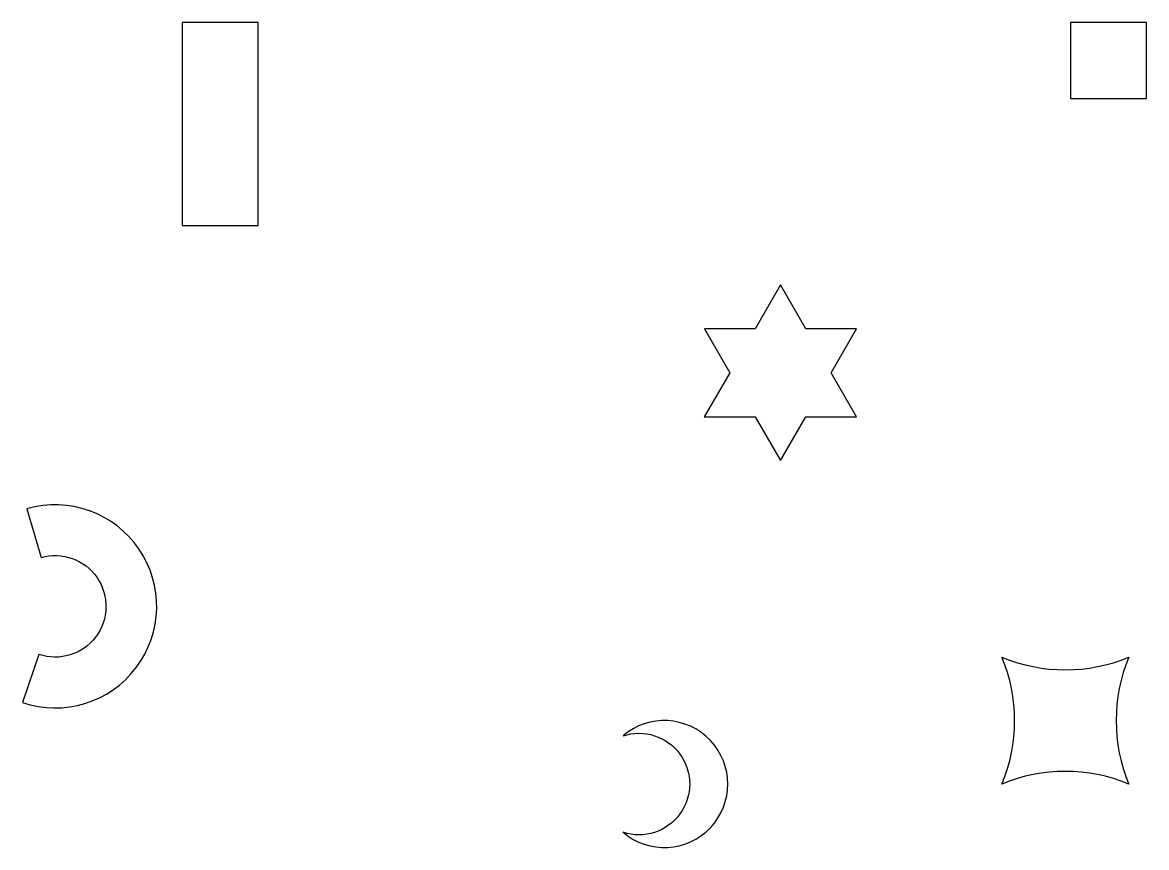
# Model space of a CAD drawing. Header units: millimetres. Extents: x -44.3 to 0, y -32.5 to 0.
import ezdxf

# ---------------------------------------------------------------- set-up
doc = ezdxf.new("R2010")
doc.units = ezdxf.units.MM
doc.layers.get('0').update_dxf_attribs({"linetype": 'CONTINUOUS'})

msp = doc.modelspace()

# ---------------------------------------------------------------- linework, layer by layer
for points in [[(-35, -8), (-35, 0), (-38, 0), (-38, -8)], [(0, -3), (0, 0), (-3, 0), (-3, -3)], [(-13.424, -15.53), (-11.424, -15.531), (-12.423, -13.798), (-11.422, -12.067), (-13.422, -12.066), (-14.421, -10.333), (-15.422, -12.065), (-17.422, -12.064), (-16.423, -13.796), (-17.424, -15.528), (-15.424, -15.529), (-14.424, -17.261)]]:
    msp.add_lwpolyline(points, close=True)
for points in [[(-44.29, -26.786, 1.363828), (-44.115, -19.159), (-43.558, -21.079, -1.363828), (-43.645, -24.893)], [(-0.697, -30, 0.2), (-5.697, -30, 0.2), (-5.697, -25, 0.2), (-0.697, -25, 0.2)], [(-20.625, -31.9, 2.171241), (-20.625, -28.1, -1.381699)]]:
    msp.add_lwpolyline(points, format="xyb", close=True)

doc.saveas('drawing.dxf')
